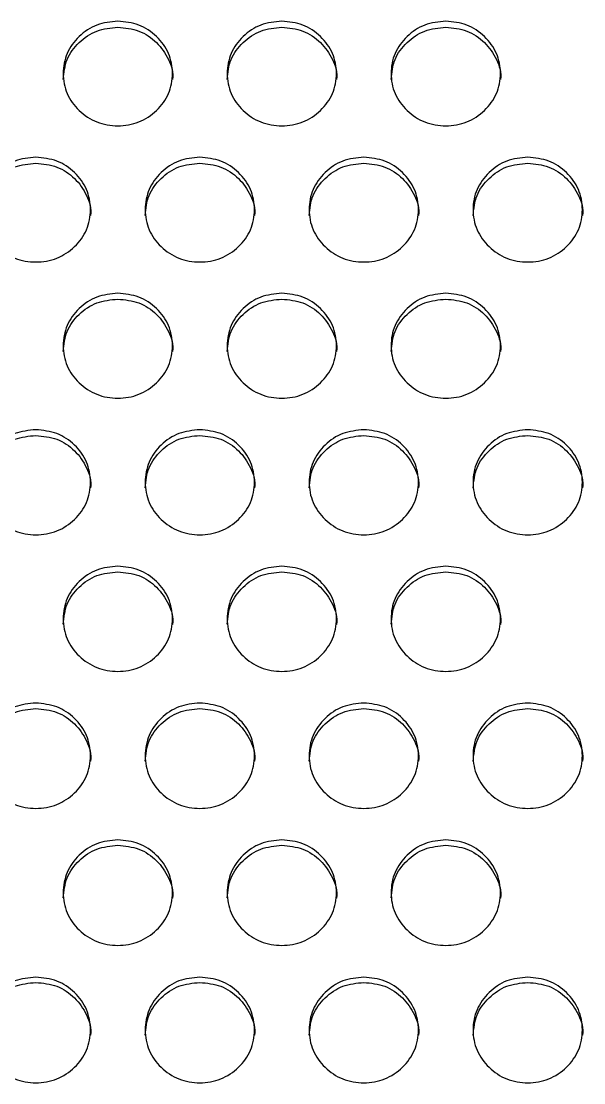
# Model space of a CAD drawing. Header units: millimetres. Extents: x 0.6 to 29.2, y 0.5 to 20.5.
# Drawn here: x 12.021 to 12.295, y 10.94 to 11.458 of the extents above; entities that cross this region are included whole.
import ezdxf

# ---------------------------------------------------------------- set-up
doc = ezdxf.new("R2010")
doc.units = ezdxf.units.MM

msp = doc.modelspace()

# ---------------------------------------------------------------- linework, layer by layer
for points, knots in [([(12.06802, 11.4582), (12.07153, 11.45786), (12.07855, 11.45717), (12.08731, 11.45111), (12.09344, 11.44278), (12.0953, 11.4327), (12.09344, 11.42262), (12.08731, 11.41423), (12.07855, 11.40836), (12.06802, 11.40657), (12.05748, 11.40836), (12.04872, 11.41423), (12.04259, 11.42262), (12.04073, 11.43269), (12.04259, 11.44278), (12.04872, 11.45111), (12.05748, 11.45719), (12.06451, 11.45787), (12.06802, 11.4582)], [0, 0, 0, 0, 0.062529, 0.124991, 0.187438, 0.249997, 0.312449, 0.375004, 0.437458, 0.500009, 0.562453, 0.625017, 0.687461, 0.750021, 0.812471, 0.875029, 0.937564, 1, 1, 1, 1]), ([(12.04135, 11.4298), (12.04171, 11.43315), (12.04243, 11.43987), (12.04877, 11.44818), (12.05747, 11.45425), (12.0645, 11.45493), (12.06802, 11.45527)], [0, 0, 0, 0, 0.249422, 0.499742, 0.750043, 1, 1, 1, 1]), ([(12.06802, 11.45527), (12.07152, 11.45492), (12.07853, 11.45423), (12.08739, 11.44817), (12.09313, 11.4399), (12.09535, 11.43304), (12.09468, 11.42976), (12.09468, 11.42976)], [0, 0, 0, 0, 0.250097, 0.49987, 0.749514, 0.999554, 1, 1, 1, 1]), ([(12.14802, 11.4582), (12.15153, 11.45786), (12.15855, 11.45717), (12.16731, 11.45111), (12.17344, 11.44278), (12.1753, 11.4327), (12.17344, 11.42262), (12.16731, 11.41423), (12.15855, 11.40836), (12.14802, 11.40657), (12.13748, 11.40836), (12.12872, 11.41423), (12.12259, 11.42262), (12.12073, 11.43269), (12.12259, 11.44278), (12.12872, 11.45111), (12.13748, 11.45719), (12.14451, 11.45787), (12.14802, 11.4582)], [0, 0, 0, 0, 0.062527, 0.1249906, 0.1874362, 0.2499954, 0.3124476, 0.3750032, 0.4374544, 0.5000076, 0.5624518, 0.6250138, 0.6874592, 0.7500188, 0.8124694, 0.8750268, 0.937564, 1, 1, 1, 1]), ([(12.12135, 11.4298), (12.12171, 11.43315), (12.12243, 11.43987), (12.12877, 11.44818), (12.13747, 11.45425), (12.1445, 11.45493), (12.14802, 11.45527)], [0, 0, 0, 0, 0.2494188, 0.499737, 0.7500448, 1, 1, 1, 1]), ([(12.14802, 11.45527), (12.15152, 11.45492), (12.15853, 11.45423), (12.16739, 11.44817), (12.17313, 11.4399), (12.17535, 11.43304), (12.17468, 11.42976), (12.17468, 11.42976)], [0, 0, 0, 0, 0.250088, 0.499871, 0.749511, 0.999554, 1, 1, 1, 1]), ([(12.22802, 11.4582), (12.23153, 11.45786), (12.23855, 11.45717), (12.24731, 11.45111), (12.25344, 11.44278), (12.2553, 11.4327), (12.25344, 11.42262), (12.24731, 11.41423), (12.23855, 11.40836), (12.22802, 11.40657), (12.21748, 11.40836), (12.20872, 11.41423), (12.20259, 11.42262), (12.20073, 11.43269), (12.20259, 11.44278), (12.20872, 11.45111), (12.21748, 11.45719), (12.22451, 11.45787), (12.22802, 11.4582)], [0, 0, 0, 0, 0.062527, 0.124989, 0.187436, 0.249995, 0.312446, 0.375002, 0.437455, 0.500006, 0.56245, 0.625014, 0.687459, 0.750018, 0.812469, 0.875026, 0.937562, 1, 1, 1, 1]), ([(12.20135, 11.4298), (12.20171, 11.43315), (12.20243, 11.43987), (12.20877, 11.44818), (12.21747, 11.45425), (12.2245, 11.45493), (12.22802, 11.45527)], [0, 0, 0, 0, 0.2494197, 0.4997371, 0.7500362, 1, 1, 1, 1]), ([(12.22802, 11.45527), (12.23152, 11.45492), (12.23853, 11.45423), (12.24739, 11.44817), (12.25316, 11.4399), (12.25528, 11.43305), (12.25468, 11.42976), (12.25468, 11.42976)], [0, 0, 0, 0, 0.25009, 0.499866, 0.749513, 0.999555, 1, 1, 1, 1]), ([(12.02802, 11.3918), (12.03153, 11.39145), (12.03855, 11.39076), (12.04731, 11.38469), (12.05344, 11.37635), (12.0553, 11.36625), (12.05344, 11.35615), (12.04731, 11.34775), (12.03855, 11.34187), (12.02802, 11.34008), (12.01748, 11.34187), (12.00872, 11.34775), (12.00259, 11.35616), (12.00073, 11.36624), (12.00259, 11.37635), (12.00872, 11.38469), (12.01748, 11.39078), (12.02451, 11.39146), (12.02802, 11.3918)], [0, 0, 0, 0, 0.062529, 0.124991, 0.187437, 0.249996, 0.312449, 0.375003, 0.437456, 0.500009, 0.562451, 0.625015, 0.687461, 0.75002, 0.81247, 0.875027, 0.937564, 1, 1, 1, 1]), ([(12.10802, 11.3918), (12.11153, 11.39145), (12.11855, 11.39076), (12.12731, 11.38469), (12.13344, 11.37635), (12.1353, 11.36625), (12.13344, 11.35615), (12.12731, 11.34775), (12.11855, 11.34187), (12.10802, 11.34008), (12.09748, 11.34187), (12.08872, 11.34775), (12.08259, 11.35616), (12.08073, 11.36624), (12.08259, 11.37635), (12.08872, 11.38469), (12.09748, 11.39078), (12.10451, 11.39146), (12.10802, 11.3918)], [0, 0, 0, 0, 0.0625271, 0.1249887, 0.1874353, 0.2499944, 0.3124464, 0.3750022, 0.4374555, 0.5000064, 0.5624506, 0.6250148, 0.6874589, 0.7500184, 0.8124691, 0.8750265, 0.9375615, 1, 1, 1, 1]), ([(12.18802, 11.3918), (12.19153, 11.39145), (12.19855, 11.39076), (12.20731, 11.38469), (12.21344, 11.37635), (12.2153, 11.36625), (12.21344, 11.35615), (12.20731, 11.34775), (12.19855, 11.34187), (12.18802, 11.34008), (12.17748, 11.34187), (12.16872, 11.34775), (12.16259, 11.35616), (12.16073, 11.36624), (12.16259, 11.37635), (12.16872, 11.38469), (12.17748, 11.39078), (12.18451, 11.39146), (12.18802, 11.3918)], [0, 0, 0, 0, 0.062529, 0.124991, 0.187437, 0.249996, 0.312448, 0.375004, 0.437457, 0.500008, 0.562452, 0.625016, 0.687461, 0.75002, 0.81247, 0.875027, 0.937564, 1, 1, 1, 1]), ([(12.26802, 11.3918), (12.27153, 11.39145), (12.27855, 11.39076), (12.28731, 11.38469), (12.29344, 11.37635), (12.2953, 11.36625), (12.29344, 11.35615), (12.28731, 11.34775), (12.27855, 11.34187), (12.26802, 11.34008), (12.25748, 11.34187), (12.24872, 11.34775), (12.24259, 11.35616), (12.24073, 11.36624), (12.24259, 11.37635), (12.24872, 11.38469), (12.25748, 11.39078), (12.26451, 11.39146), (12.26802, 11.3918)], [0, 0, 0, 0, 0.062527, 0.1249905, 0.1874356, 0.249995, 0.3124473, 0.3750031, 0.4374542, 0.5000073, 0.5624514, 0.6250155, 0.6874595, 0.7500188, 0.8124695, 0.8750267, 0.9375616, 1, 1, 1, 1]), ([(12.00135, 11.3634), (12.00171, 11.36676), (12.00243, 11.37348), (12.00877, 11.38181), (12.01747, 11.38789), (12.0245, 11.38857), (12.02802, 11.38891)], [0, 0, 0, 0, 0.249417, 0.499737, 0.750044, 1, 1, 1, 1]), ([(12.02802, 11.38891), (12.03152, 11.38856), (12.03853, 11.38787), (12.04739, 11.3818), (12.05313, 11.37352), (12.05535, 11.36663), (12.05468, 11.36336), (12.05468, 11.36336)], [0, 0, 0, 0, 0.250097, 0.49987, 0.749515, 0.999556, 1, 1, 1, 1]), ([(12.08135, 11.3634), (12.08171, 11.36676), (12.08243, 11.37348), (12.08877, 11.38181), (12.09747, 11.38789), (12.1045, 11.38857), (12.10802, 11.38891)], [0, 0, 0, 0, 0.249418, 0.499737, 0.750036, 1, 1, 1, 1]), ([(12.10802, 11.38891), (12.11152, 11.38856), (12.11853, 11.38787), (12.12739, 11.3818), (12.13316, 11.37352), (12.13528, 11.36665), (12.13468, 11.36336), (12.13468, 11.36336)], [0, 0, 0, 0, 0.25009, 0.499867, 0.749514, 0.999558, 1, 1, 1, 1]), ([(12.16135, 11.3634), (12.16171, 11.36676), (12.16243, 11.37348), (12.16877, 11.38181), (12.17747, 11.38789), (12.1845, 11.38857), (12.18802, 11.38891)], [0, 0, 0, 0, 0.249417, 0.499737, 0.750044, 1, 1, 1, 1]), ([(12.18802, 11.38891), (12.19152, 11.38856), (12.19853, 11.38787), (12.20739, 11.3818), (12.21313, 11.37352), (12.21535, 11.36663), (12.21468, 11.36336), (12.21468, 11.36336)], [0, 0, 0, 0, 0.250097, 0.49987, 0.749515, 0.999556, 1, 1, 1, 1]), ([(12.24135, 11.3634), (12.24171, 11.36676), (12.24243, 11.37348), (12.24877, 11.38181), (12.25747, 11.38789), (12.2645, 11.38857), (12.26802, 11.38891)], [0, 0, 0, 0, 0.249418, 0.499737, 0.750036, 1, 1, 1, 1]), ([(12.26802, 11.38891), (12.27152, 11.38856), (12.27853, 11.38787), (12.2874, 11.3818), (12.29313, 11.37352), (12.29535, 11.36663), (12.29468, 11.36336), (12.29468, 11.36336)], [0, 0, 0, 0, 0.250089, 0.499871, 0.749512, 0.999556, 1, 1, 1, 1]), ([(12.06802, 11.32538), (12.07153, 11.32503), (12.07855, 11.32434), (12.08731, 11.31826), (12.09344, 11.30991), (12.0953, 11.29979), (12.09344, 11.28968), (12.08731, 11.28127), (12.07855, 11.27538), (12.06802, 11.27359), (12.05748, 11.27538), (12.04872, 11.28127), (12.04259, 11.28969), (12.04073, 11.29979), (12.04259, 11.30991), (12.04872, 11.31827), (12.05748, 11.32436), (12.06451, 11.32504), (12.06802, 11.32538)], [0, 0, 0, 0, 0.062529, 0.124991, 0.187438, 0.249997, 0.312448, 0.375005, 0.437458, 0.500009, 0.562453, 0.625017, 0.687461, 0.750021, 0.812471, 0.875029, 0.937564, 1, 1, 1, 1]), ([(12.14802, 11.32538), (12.15153, 11.32503), (12.15855, 11.32434), (12.16731, 11.31826), (12.17344, 11.30991), (12.1753, 11.29979), (12.17344, 11.28968), (12.16731, 11.28127), (12.15855, 11.27538), (12.14802, 11.27359), (12.13748, 11.27538), (12.12872, 11.28127), (12.12259, 11.28969), (12.12073, 11.29979), (12.12259, 11.30991), (12.12872, 11.31827), (12.13748, 11.32436), (12.14451, 11.32504), (12.14802, 11.32538)], [0, 0, 0, 0, 0.062527, 0.124991, 0.187436, 0.249996, 0.312447, 0.375003, 0.437455, 0.500008, 0.562452, 0.625014, 0.687459, 0.750019, 0.812469, 0.875027, 0.937564, 1, 1, 1, 1]), ([(12.22802, 11.32538), (12.23153, 11.32503), (12.23855, 11.32434), (12.24731, 11.31826), (12.25344, 11.30991), (12.2553, 11.29979), (12.25344, 11.28968), (12.24731, 11.28127), (12.23855, 11.27538), (12.22802, 11.27359), (12.21748, 11.27538), (12.20872, 11.28127), (12.20259, 11.28969), (12.20073, 11.29979), (12.20259, 11.30991), (12.20872, 11.31827), (12.21748, 11.32436), (12.22451, 11.32504), (12.22802, 11.32538)], [0, 0, 0, 0, 0.062527, 0.124989, 0.187436, 0.249995, 0.312446, 0.375002, 0.437455, 0.500006, 0.562451, 0.625015, 0.687459, 0.750019, 0.812469, 0.875026, 0.937562, 1, 1, 1, 1]), ([(12.04135, 11.297), (12.04171, 11.30036), (12.04243, 11.30709), (12.04877, 11.31544), (12.05747, 11.32152), (12.0645, 11.32221), (12.06802, 11.32255)], [0, 0, 0, 0, 0.2494229, 0.4997426, 0.7500433, 1, 1, 1, 1]), ([(12.06802, 11.32255), (12.07152, 11.3222), (12.07853, 11.32151), (12.08739, 11.31542), (12.09313, 11.30713), (12.09535, 11.30024), (12.09468, 11.29696), (12.09468, 11.29695)], [0, 0, 0, 0, 0.250096, 0.49987, 0.749515, 0.999554, 1, 1, 1, 1]), ([(12.12135, 11.297), (12.12171, 11.30036), (12.12243, 11.30709), (12.12877, 11.31544), (12.13747, 11.32152), (12.1445, 11.32221), (12.14802, 11.32255)], [0, 0, 0, 0, 0.2494195, 0.4997377, 0.7500448, 1, 1, 1, 1]), ([(12.14802, 11.32255), (12.15152, 11.3222), (12.15853, 11.32151), (12.16739, 11.31542), (12.17313, 11.30713), (12.17535, 11.30024), (12.17468, 11.29696), (12.17468, 11.29695)], [0, 0, 0, 0, 0.250088, 0.499871, 0.749512, 0.999554, 1, 1, 1, 1]), ([(12.20135, 11.297), (12.20171, 11.30036), (12.20243, 11.30709), (12.20877, 11.31544), (12.21747, 11.32152), (12.2245, 11.32221), (12.22802, 11.32255)], [0, 0, 0, 0, 0.249421, 0.499738, 0.750036, 1, 1, 1, 1]), ([(12.22802, 11.32255), (12.23152, 11.3222), (12.23853, 11.32151), (12.24739, 11.31542), (12.25316, 11.30713), (12.25528, 11.30025), (12.25468, 11.29696), (12.25468, 11.29695)], [0, 0, 0, 0, 0.25009, 0.499866, 0.749514, 0.999556, 1, 1, 1, 1]), ([(12.02802, 11.25877), (12.03153, 11.25842), (12.03855, 11.25772), (12.04731, 11.25164), (12.05344, 11.24327), (12.0553, 11.23314), (12.05344, 11.22301), (12.04731, 11.21459), (12.03855, 11.20869), (12.02802, 11.2069), (12.01748, 11.20869), (12.00872, 11.21458), (12.00259, 11.22302), (12.00073, 11.23313), (12.00259, 11.24327), (12.00872, 11.25164), (12.01748, 11.25774), (12.02451, 11.25842), (12.02802, 11.25877)], [0, 0, 0, 0, 0.062529, 0.124991, 0.187437, 0.249996, 0.312448, 0.375003, 0.437456, 0.500009, 0.562451, 0.625015, 0.68746, 0.75002, 0.81247, 0.875027, 0.937564, 1, 1, 1, 1]), ([(12.10802, 11.25877), (12.11153, 11.25842), (12.11855, 11.25772), (12.12731, 11.25164), (12.13344, 11.24327), (12.1353, 11.23314), (12.13344, 11.22301), (12.12731, 11.21459), (12.11855, 11.20869), (12.10802, 11.2069), (12.09748, 11.20869), (12.08872, 11.21458), (12.08259, 11.22302), (12.08073, 11.23313), (12.08259, 11.24327), (12.08872, 11.25164), (12.09748, 11.25774), (12.10451, 11.25842), (12.10802, 11.25877)], [0, 0, 0, 0, 0.062527, 0.124989, 0.187435, 0.249994, 0.312446, 0.375002, 0.437455, 0.500006, 0.56245, 0.625014, 0.687458, 0.750018, 0.812469, 0.875026, 0.937562, 1, 1, 1, 1]), ([(12.18802, 11.25877), (12.19153, 11.25842), (12.19855, 11.25772), (12.20731, 11.25164), (12.21344, 11.24327), (12.2153, 11.23314), (12.21344, 11.22301), (12.20731, 11.21459), (12.19855, 11.20869), (12.18802, 11.2069), (12.17748, 11.20869), (12.16872, 11.21458), (12.16259, 11.22302), (12.16073, 11.23313), (12.16259, 11.24327), (12.16872, 11.25164), (12.17748, 11.25774), (12.18451, 11.25842), (12.18802, 11.25877)], [0, 0, 0, 0, 0.062529, 0.124991, 0.187437, 0.249996, 0.312448, 0.375003, 0.437456, 0.500007, 0.562451, 0.625015, 0.68746, 0.75002, 0.81247, 0.875027, 0.937564, 1, 1, 1, 1]), ([(12.26802, 11.25877), (12.27153, 11.25842), (12.27855, 11.25772), (12.28731, 11.25164), (12.29344, 11.24327), (12.2953, 11.23314), (12.29344, 11.22301), (12.28731, 11.21459), (12.27855, 11.20869), (12.26802, 11.2069), (12.25748, 11.20869), (12.24872, 11.21458), (12.24259, 11.22302), (12.24073, 11.23313), (12.24259, 11.24327), (12.24872, 11.25164), (12.25748, 11.25774), (12.26451, 11.25842), (12.26802, 11.25877)], [0, 0, 0, 0, 0.0625269, 0.1249905, 0.1874356, 0.249995, 0.3124471, 0.3750026, 0.4374538, 0.500007, 0.562451, 0.625015, 0.687459, 0.7500189, 0.8124693, 0.8750267, 0.9375618, 1, 1, 1, 1]), ([(12.00135, 11.23039), (12.00171, 11.23376), (12.00243, 11.2405), (12.00877, 11.24886), (12.01747, 11.25496), (12.0245, 11.25564), (12.02802, 11.25598)], [0, 0, 0, 0, 0.249418, 0.499737, 0.750045, 1, 1, 1, 1]), ([(12.02802, 11.25598), (12.03152, 11.25563), (12.03853, 11.25494), (12.04739, 11.24885), (12.05313, 11.24054), (12.05535, 11.23364), (12.05468, 11.23036), (12.05468, 11.23035)], [0, 0, 0, 0, 0.250097, 0.499869, 0.749513, 0.999556, 1, 1, 1, 1]), ([(12.08135, 11.23039), (12.08171, 11.23376), (12.08243, 11.2405), (12.08877, 11.24886), (12.09747, 11.25496), (12.1045, 11.25564), (12.10802, 11.25598)], [0, 0, 0, 0, 0.249419, 0.499738, 0.750036, 1, 1, 1, 1]), ([(12.10802, 11.25598), (12.11152, 11.25563), (12.11853, 11.25494), (12.12739, 11.24885), (12.13316, 11.24054), (12.13528, 11.23365), (12.13468, 11.23036), (12.13468, 11.23035)], [0, 0, 0, 0, 0.25009, 0.499865, 0.749512, 0.999557, 1, 1, 1, 1]), ([(12.16135, 11.23039), (12.16171, 11.23376), (12.16243, 11.2405), (12.16877, 11.24886), (12.17747, 11.25496), (12.1845, 11.25564), (12.18802, 11.25598)], [0, 0, 0, 0, 0.249418, 0.499737, 0.750045, 1, 1, 1, 1]), ([(12.18802, 11.25598), (12.19152, 11.25563), (12.19853, 11.25494), (12.20739, 11.24885), (12.21313, 11.24054), (12.21535, 11.23364), (12.21468, 11.23036), (12.21468, 11.23035)], [0, 0, 0, 0, 0.250097, 0.499869, 0.749513, 0.999556, 1, 1, 1, 1]), ([(12.24135, 11.23039), (12.24171, 11.23376), (12.24243, 11.2405), (12.24877, 11.24886), (12.25747, 11.25496), (12.2645, 11.25564), (12.26802, 11.25598)], [0, 0, 0, 0, 0.249419, 0.499738, 0.750036, 1, 1, 1, 1]), ([(12.26802, 11.25598), (12.27152, 11.25563), (12.27853, 11.25494), (12.2874, 11.24885), (12.29313, 11.24054), (12.29535, 11.23364), (12.29468, 11.23036), (12.29468, 11.23035)], [0, 0, 0, 0, 0.250088, 0.49987, 0.74951, 0.999556, 1, 1, 1, 1]), ([(12.06802, 11.19215), (12.07153, 11.1918), (12.07855, 11.1911), (12.08731, 11.18501), (12.09344, 11.17663), (12.0953, 11.16648), (12.09344, 11.15634), (12.08731, 11.1479), (12.07855, 11.142), (12.06802, 11.1402), (12.05748, 11.14199), (12.04872, 11.1479), (12.04259, 11.15635), (12.04073, 11.16648), (12.04259, 11.17663), (12.04872, 11.18501), (12.05748, 11.19112), (12.06451, 11.19181), (12.06802, 11.19215)], [0, 0, 0, 0, 0.062529, 0.124991, 0.187438, 0.249997, 0.312449, 0.375004, 0.437458, 0.500009, 0.562453, 0.625017, 0.687461, 0.750021, 0.812471, 0.875029, 0.937564, 1, 1, 1, 1]), ([(12.04135, 11.16379), (12.04171, 11.16716), (12.04243, 11.17391), (12.04877, 11.18228), (12.05747, 11.18839), (12.0645, 11.18907), (12.06802, 11.18941)], [0, 0, 0, 0, 0.249422, 0.499742, 0.750043, 1, 1, 1, 1]), ([(12.06802, 11.18941), (12.07152, 11.18907), (12.07853, 11.18837), (12.08739, 11.18227), (12.09313, 11.17395), (12.09535, 11.16704), (12.09468, 11.16375), (12.09468, 11.16374)], [0, 0, 0, 0, 0.250096, 0.49987, 0.749514, 0.999553, 1, 1, 1, 1]), ([(12.14802, 11.19215), (12.15153, 11.1918), (12.15855, 11.1911), (12.16731, 11.18501), (12.17344, 11.17663), (12.1753, 11.16648), (12.17344, 11.15634), (12.16731, 11.1479), (12.15855, 11.142), (12.14802, 11.1402), (12.13748, 11.14199), (12.12872, 11.1479), (12.12259, 11.15635), (12.12073, 11.16648), (12.12259, 11.17663), (12.12872, 11.18501), (12.13748, 11.19112), (12.14451, 11.19181), (12.14802, 11.19215)], [0, 0, 0, 0, 0.062527, 0.12499, 0.187436, 0.249995, 0.312448, 0.375003, 0.437455, 0.500008, 0.562452, 0.625014, 0.68746, 0.750019, 0.81247, 0.875027, 0.937564, 1, 1, 1, 1]), ([(12.12135, 11.16379), (12.12171, 11.16716), (12.12243, 11.17391), (12.12877, 11.18228), (12.13747, 11.18839), (12.1445, 11.18907), (12.14802, 11.18941)], [0, 0, 0, 0, 0.249419, 0.499737, 0.750045, 1, 1, 1, 1]), ([(12.14802, 11.18941), (12.15152, 11.18907), (12.15853, 11.18837), (12.16739, 11.18227), (12.17313, 11.17395), (12.17535, 11.16704), (12.17468, 11.16375), (12.17468, 11.16374)], [0, 0, 0, 0, 0.2500882, 0.4998706, 0.7495111, 0.9995535, 1, 1, 1, 1]), ([(12.22802, 11.19215), (12.23153, 11.1918), (12.23855, 11.1911), (12.24731, 11.18501), (12.25344, 11.17663), (12.2553, 11.16648), (12.25344, 11.15634), (12.24731, 11.1479), (12.23855, 11.142), (12.22802, 11.1402), (12.21748, 11.14199), (12.20872, 11.1479), (12.20259, 11.15635), (12.20073, 11.16648), (12.20259, 11.17663), (12.20872, 11.18501), (12.21748, 11.19112), (12.22451, 11.19181), (12.22802, 11.19215)], [0, 0, 0, 0, 0.062527, 0.124989, 0.187436, 0.249995, 0.312446, 0.375002, 0.437455, 0.500006, 0.562451, 0.625014, 0.687459, 0.750018, 0.812469, 0.875026, 0.937562, 1, 1, 1, 1]), ([(12.20135, 11.16379), (12.20171, 11.16716), (12.20243, 11.17391), (12.20877, 11.18228), (12.21747, 11.18839), (12.2245, 11.18907), (12.22802, 11.18941)], [0, 0, 0, 0, 0.24942, 0.499737, 0.750036, 1, 1, 1, 1]), ([(12.22802, 11.18941), (12.23152, 11.18906), (12.23853, 11.18837), (12.24739, 11.18227), (12.25316, 11.17395), (12.25528, 11.16705), (12.25468, 11.16375), (12.25468, 11.16374)], [0, 0, 0, 0, 0.25009, 0.499866, 0.749513, 0.999555, 1, 1, 1, 1]), ([(12.02802, 11.12533), (12.03153, 11.12498), (12.03855, 11.12429), (12.04731, 11.11818), (12.05344, 11.10979), (12.0553, 11.09963), (12.05344, 11.08948), (12.04731, 11.08102), (12.03855, 11.07511), (12.02802, 11.07331), (12.01748, 11.07511), (12.00872, 11.08102), (12.00259, 11.08948), (12.00073, 11.09963), (12.00259, 11.1098), (12.00872, 11.11819), (12.01748, 11.12431), (12.02451, 11.12499), (12.02802, 11.12533)], [0, 0, 0, 0, 0.062529, 0.124991, 0.187438, 0.249996, 0.312448, 0.375003, 0.437456, 0.500009, 0.562451, 0.625015, 0.68746, 0.75002, 0.812469, 0.875027, 0.937564, 1, 1, 1, 1]), ([(12.00135, 11.09698), (12.00171, 11.10036), (12.00243, 11.10713), (12.00877, 11.11551), (12.01747, 11.12162), (12.0245, 11.12231), (12.02802, 11.12265)], [0, 0, 0, 0, 0.2494191, 0.4997374, 0.7500448, 1, 1, 1, 1]), ([(12.02802, 11.12265), (12.03152, 11.1223), (12.03853, 11.1216), (12.04739, 11.11549), (12.05313, 11.10716), (12.05535, 11.10025), (12.05468, 11.09695), (12.05468, 11.09694)], [0, 0, 0, 0, 0.250096, 0.49987, 0.749514, 0.999555, 1, 1, 1, 1]), ([(12.10802, 11.12533), (12.11153, 11.12498), (12.11855, 11.12429), (12.12731, 11.11818), (12.13344, 11.10979), (12.1353, 11.09963), (12.13344, 11.08948), (12.12731, 11.08102), (12.11855, 11.07511), (12.10802, 11.07331), (12.09748, 11.07511), (12.08872, 11.08102), (12.08259, 11.08948), (12.08073, 11.09963), (12.08259, 11.1098), (12.08872, 11.11819), (12.09748, 11.12431), (12.10451, 11.12499), (12.10802, 11.12533)], [0, 0, 0, 0, 0.062527, 0.124989, 0.187436, 0.249994, 0.312446, 0.375002, 0.437455, 0.500006, 0.562451, 0.625015, 0.687458, 0.750019, 0.812469, 0.875026, 0.937562, 1, 1, 1, 1]), ([(12.08135, 11.09698), (12.08171, 11.10036), (12.08243, 11.10713), (12.08877, 11.11551), (12.09747, 11.12162), (12.1045, 11.12231), (12.10802, 11.12265)], [0, 0, 0, 0, 0.2494201, 0.4997376, 0.7500363, 1, 1, 1, 1]), ([(12.10802, 11.12265), (12.11152, 11.1223), (12.11853, 11.1216), (12.12739, 11.1155), (12.13316, 11.10716), (12.13528, 11.10026), (12.13468, 11.09695), (12.13468, 11.09694)], [0, 0, 0, 0, 0.25009, 0.499866, 0.749513, 0.999556, 1, 1, 1, 1]), ([(12.18802, 11.12533), (12.19153, 11.12498), (12.19855, 11.12429), (12.20731, 11.11818), (12.21344, 11.10979), (12.2153, 11.09963), (12.21344, 11.08948), (12.20731, 11.08102), (12.19855, 11.07511), (12.18802, 11.07331), (12.17748, 11.07511), (12.16872, 11.08102), (12.16259, 11.08948), (12.16073, 11.09963), (12.16259, 11.1098), (12.16872, 11.11819), (12.17748, 11.12431), (12.18451, 11.12499), (12.18802, 11.12533)], [0, 0, 0, 0, 0.062529, 0.124991, 0.187438, 0.249996, 0.312448, 0.375003, 0.437457, 0.500007, 0.562451, 0.625015, 0.68746, 0.75002, 0.81247, 0.875027, 0.937564, 1, 1, 1, 1]), ([(12.16135, 11.09698), (12.16171, 11.10036), (12.16243, 11.10713), (12.16877, 11.11551), (12.17747, 11.12162), (12.1845, 11.12231), (12.18802, 11.12265)], [0, 0, 0, 0, 0.2494191, 0.4997374, 0.7500448, 1, 1, 1, 1]), ([(12.18802, 11.12265), (12.19152, 11.1223), (12.19853, 11.1216), (12.20739, 11.11549), (12.21313, 11.10716), (12.21535, 11.10025), (12.21468, 11.09695), (12.21468, 11.09694)], [0, 0, 0, 0, 0.250096, 0.49987, 0.749514, 0.999555, 1, 1, 1, 1]), ([(12.26802, 11.12533), (12.27153, 11.12498), (12.27855, 11.12429), (12.28731, 11.11818), (12.29344, 11.10979), (12.2953, 11.09963), (12.29344, 11.08948), (12.28731, 11.08102), (12.27855, 11.07511), (12.26802, 11.07331), (12.25748, 11.07511), (12.24872, 11.08102), (12.24259, 11.08948), (12.24073, 11.09963), (12.24259, 11.1098), (12.24872, 11.11819), (12.25748, 11.12431), (12.26451, 11.12499), (12.26802, 11.12533)], [0, 0, 0, 0, 0.062527, 0.12499, 0.187436, 0.249995, 0.312447, 0.375003, 0.437454, 0.500007, 0.562451, 0.625015, 0.687459, 0.750019, 0.812469, 0.875026, 0.937562, 1, 1, 1, 1]), ([(12.24135, 11.09698), (12.24171, 11.10036), (12.24243, 11.10713), (12.24877, 11.11551), (12.25747, 11.12162), (12.2645, 11.12231), (12.26802, 11.12265)], [0, 0, 0, 0, 0.2494201, 0.4997376, 0.7500363, 1, 1, 1, 1]), ([(12.26802, 11.12265), (12.27152, 11.1223), (12.27853, 11.1216), (12.28739, 11.11549), (12.29313, 11.10716), (12.29535, 11.10025), (12.29468, 11.09695), (12.29468, 11.09694)], [0, 0, 0, 0, 0.250088, 0.499871, 0.749511, 0.999555, 1, 1, 1, 1]), ([(12.06802, 11.05852), (12.07153, 11.05817), (12.07855, 11.05747), (12.08731, 11.05136), (12.09344, 11.04296), (12.0953, 11.03278), (12.09344, 11.02261), (12.08731, 11.01415), (12.07855, 11.00822), (12.06802, 11.00642), (12.05748, 11.00822), (12.04872, 11.01415), (12.04259, 11.02261), (12.04073, 11.03278), (12.04259, 11.04296), (12.04872, 11.05136), (12.05748, 11.05749), (12.06451, 11.05818), (12.06802, 11.05852)], [0, 0, 0, 0, 0.062529, 0.124991, 0.187438, 0.249997, 0.312448, 0.375004, 0.437457, 0.500009, 0.562453, 0.625017, 0.687461, 0.750021, 0.812471, 0.875029, 0.937564, 1, 1, 1, 1]), ([(12.04135, 11.03018), (12.04171, 11.03357), (12.04243, 11.04034), (12.04877, 11.04873), (12.05747, 11.05486), (12.0645, 11.05554), (12.06802, 11.05588)], [0, 0, 0, 0, 0.249422, 0.499743, 0.750043, 1, 1, 1, 1]), ([(12.06802, 11.05588), (12.07152, 11.05554), (12.07853, 11.05484), (12.08739, 11.04872), (12.09313, 11.04038), (12.09535, 11.03345), (12.09468, 11.03015), (12.09468, 11.03014)], [0, 0, 0, 0, 0.250097, 0.49987, 0.749516, 0.999555, 1, 1, 1, 1]), ([(12.14802, 11.05852), (12.15153, 11.05817), (12.15855, 11.05747), (12.16731, 11.05136), (12.17344, 11.04296), (12.1753, 11.03278), (12.17344, 11.02261), (12.16731, 11.01415), (12.15855, 11.00822), (12.14802, 11.00642), (12.13748, 11.00822), (12.12872, 11.01415), (12.12259, 11.02261), (12.12073, 11.03278), (12.12259, 11.04296), (12.12872, 11.05136), (12.13748, 11.05749), (12.14451, 11.05818), (12.14802, 11.05852)], [0, 0, 0, 0, 0.062527, 0.1249908, 0.1874361, 0.2499952, 0.3124472, 0.3750031, 0.4374543, 0.5000076, 0.5624519, 0.6250141, 0.6874594, 0.7500193, 0.8124696, 0.875027, 0.9375639, 1, 1, 1, 1]), ([(12.12135, 11.03018), (12.12171, 11.03357), (12.12243, 11.04034), (12.12877, 11.04873), (12.13747, 11.05486), (12.1445, 11.05554), (12.14802, 11.05588)], [0, 0, 0, 0, 0.249419, 0.499738, 0.750045, 1, 1, 1, 1]), ([(12.14802, 11.05588), (12.15152, 11.05554), (12.15853, 11.05484), (12.16739, 11.04872), (12.17313, 11.04038), (12.17535, 11.03345), (12.17468, 11.03015), (12.17468, 11.03014)], [0, 0, 0, 0, 0.250089, 0.499871, 0.749513, 0.999555, 1, 1, 1, 1]), ([(12.22802, 11.05852), (12.23153, 11.05817), (12.23855, 11.05747), (12.24731, 11.05136), (12.25344, 11.04296), (12.2553, 11.03278), (12.25344, 11.02261), (12.24731, 11.01415), (12.23855, 11.00822), (12.22802, 11.00642), (12.21748, 11.00822), (12.20872, 11.01415), (12.20259, 11.02261), (12.20073, 11.03278), (12.20259, 11.04296), (12.20872, 11.05136), (12.21748, 11.05749), (12.22451, 11.05818), (12.22802, 11.05852)], [0, 0, 0, 0, 0.062527, 0.124989, 0.187436, 0.249994, 0.312446, 0.375002, 0.437455, 0.500006, 0.56245, 0.625015, 0.687459, 0.750019, 0.812469, 0.875026, 0.937561, 1, 1, 1, 1]), ([(12.20135, 11.03018), (12.20171, 11.03357), (12.20243, 11.04034), (12.20877, 11.04873), (12.21747, 11.05486), (12.2245, 11.05554), (12.22802, 11.05588)], [0, 0, 0, 0, 0.2494196, 0.4997379, 0.750036, 1, 1, 1, 1]), ([(12.22802, 11.05588), (12.23152, 11.05554), (12.23853, 11.05484), (12.24739, 11.04872), (12.25316, 11.04037), (12.25528, 11.03346), (12.25468, 11.03015), (12.25468, 11.03014)], [0, 0, 0, 0, 0.25009, 0.499866, 0.749515, 0.999556, 1, 1, 1, 1]), ([(12.02802, 10.99151), (12.03153, 10.99116), (12.03855, 10.99046), (12.04731, 10.98434), (12.05344, 10.97593), (12.0553, 10.96574), (12.05344, 10.95556), (12.04731, 10.94708), (12.03855, 10.94115), (12.02802, 10.93934), (12.01748, 10.94114), (12.00872, 10.94708), (12.00259, 10.95556), (12.00073, 10.96573), (12.00259, 10.97593), (12.00872, 10.98435), (12.01748, 10.99048), (12.02451, 10.99117), (12.02802, 10.99151)], [0, 0, 0, 0, 0.0625294, 0.124991, 0.1874374, 0.2499963, 0.3124486, 0.3750031, 0.4374562, 0.5000093, 0.5624511, 0.6250152, 0.6874603, 0.7500196, 0.8124694, 0.8750269, 0.937564, 1, 1, 1, 1]), ([(12.00135, 10.96319), (12.00171, 10.96658), (12.00243, 10.97336), (12.00877, 10.98177), (12.01747, 10.9879), (12.0245, 10.98859), (12.02802, 10.98893)], [0, 0, 0, 0, 0.249419, 0.4997373, 0.7500444, 1, 1, 1, 1]), ([(12.02802, 10.98893), (12.03152, 10.98858), (12.03853, 10.98788), (12.04739, 10.98175), (12.05313, 10.9734), (12.05535, 10.96646), (12.05468, 10.96316), (12.05468, 10.96315)], [0, 0, 0, 0, 0.2500965, 0.4998697, 0.7495151, 0.9995553, 1, 1, 1, 1]), ([(12.10802, 10.99151), (12.11153, 10.99116), (12.11855, 10.99046), (12.12731, 10.98434), (12.13344, 10.97593), (12.1353, 10.96574), (12.13344, 10.95555), (12.12731, 10.94708), (12.11855, 10.94115), (12.10802, 10.93934), (12.09748, 10.94114), (12.08872, 10.94708), (12.08259, 10.95556), (12.08073, 10.96573), (12.08259, 10.97593), (12.08872, 10.98435), (12.09748, 10.99048), (12.10451, 10.99117), (12.10802, 10.99151)], [0, 0, 0, 0, 0.0625271, 0.1249889, 0.1874353, 0.2499944, 0.3124463, 0.3750023, 0.4374554, 0.5000063, 0.5624505, 0.6250147, 0.6874585, 0.7500184, 0.8124688, 0.8750263, 0.9375616, 1, 1, 1, 1]), ([(12.08135, 10.96319), (12.08171, 10.96658), (12.08243, 10.97336), (12.08877, 10.98177), (12.09747, 10.9879), (12.1045, 10.98859), (12.10802, 10.98893)], [0, 0, 0, 0, 0.24942, 0.499737, 0.750036, 1, 1, 1, 1]), ([(12.10802, 10.98893), (12.11152, 10.98858), (12.11853, 10.98788), (12.12739, 10.98175), (12.13316, 10.9734), (12.13528, 10.96647), (12.13468, 10.96316), (12.13468, 10.96315)], [0, 0, 0, 0, 0.25009, 0.499866, 0.749514, 0.999557, 1, 1, 1, 1]), ([(12.18802, 10.99151), (12.19153, 10.99116), (12.19855, 10.99046), (12.20731, 10.98434), (12.21344, 10.97593), (12.2153, 10.96574), (12.21344, 10.95555), (12.20731, 10.94708), (12.19855, 10.94115), (12.18802, 10.93934), (12.17748, 10.94114), (12.16872, 10.94708), (12.16259, 10.95556), (12.16073, 10.96573), (12.16259, 10.97593), (12.16872, 10.98435), (12.17748, 10.99048), (12.18451, 10.99117), (12.18802, 10.99151)], [0, 0, 0, 0, 0.062529, 0.124991, 0.187437, 0.249996, 0.312448, 0.375004, 0.437457, 0.500007, 0.562452, 0.625016, 0.687461, 0.75002, 0.81247, 0.875027, 0.937564, 1, 1, 1, 1]), ([(12.16135, 10.96319), (12.16171, 10.96658), (12.16243, 10.97336), (12.16877, 10.98177), (12.17747, 10.9879), (12.1845, 10.98859), (12.18802, 10.98893)], [0, 0, 0, 0, 0.249419, 0.4997373, 0.7500444, 1, 1, 1, 1]), ([(12.18802, 10.98893), (12.19152, 10.98858), (12.19853, 10.98788), (12.20739, 10.98175), (12.21313, 10.9734), (12.21535, 10.96646), (12.21468, 10.96316), (12.21468, 10.96315)], [0, 0, 0, 0, 0.2500965, 0.4998697, 0.7495151, 0.9995553, 1, 1, 1, 1]), ([(12.26802, 10.99151), (12.27153, 10.99116), (12.27855, 10.99046), (12.28731, 10.98434), (12.29344, 10.97593), (12.2953, 10.96574), (12.29344, 10.95555), (12.28731, 10.94708), (12.27855, 10.94115), (12.26802, 10.93934), (12.25748, 10.94114), (12.24872, 10.94708), (12.24259, 10.95556), (12.24073, 10.96573), (12.24259, 10.97593), (12.24872, 10.98435), (12.25748, 10.99048), (12.26451, 10.99117), (12.26802, 10.99151)], [0, 0, 0, 0, 0.062527, 0.124991, 0.187436, 0.249995, 0.312447, 0.375003, 0.437454, 0.500007, 0.562451, 0.625015, 0.687459, 0.750019, 0.812469, 0.875027, 0.937562, 1, 1, 1, 1]), ([(12.24135, 10.96319), (12.24171, 10.96658), (12.24243, 10.97336), (12.24877, 10.98177), (12.25747, 10.9879), (12.2645, 10.98859), (12.26802, 10.98893)], [0, 0, 0, 0, 0.24942, 0.499737, 0.750036, 1, 1, 1, 1]), ([(12.26802, 10.98893), (12.27152, 10.98858), (12.27853, 10.98788), (12.2874, 10.98175), (12.29313, 10.9734), (12.29535, 10.96646), (12.29468, 10.96316), (12.29468, 10.96315)], [0, 0, 0, 0, 0.250088, 0.499871, 0.749512, 0.999555, 1, 1, 1, 1])]:
    msp.add_open_spline(points, degree=3, knots=knots)

doc.saveas('drawing.dxf')
